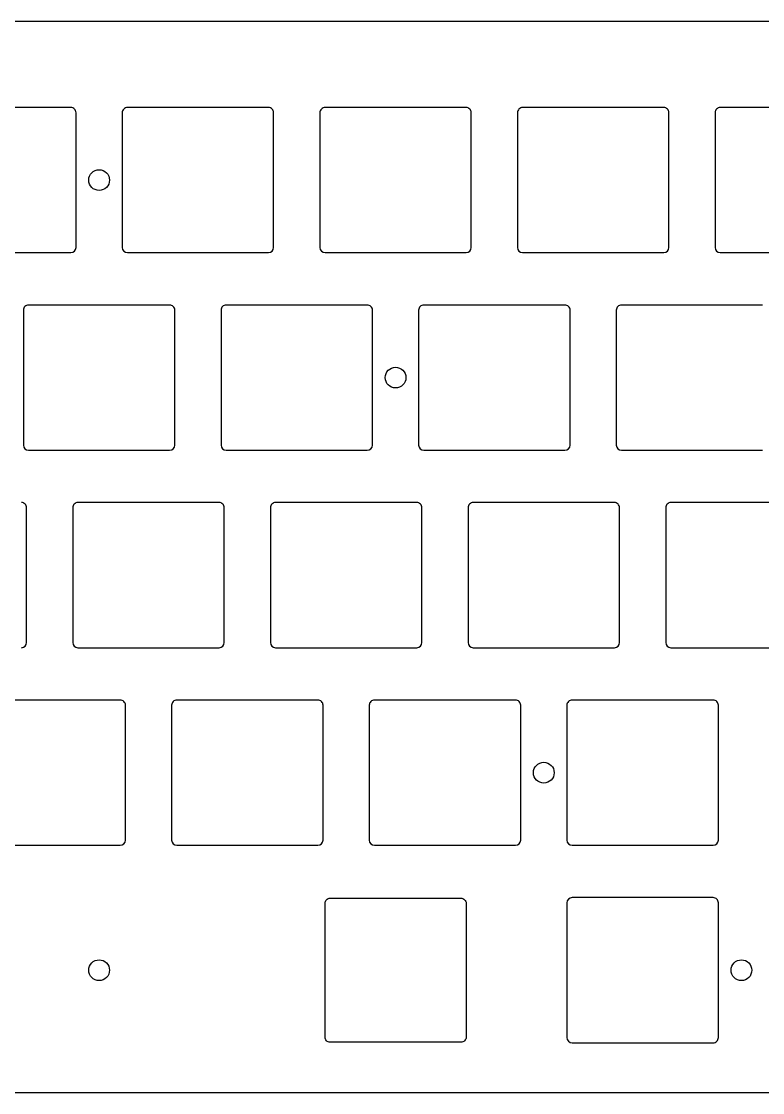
# Model space of a CAD drawing. Header units: millimetres. Extents: x -10 to 277, y -93 to 22.
# Drawn here: x 135.4 to 206.8, y -88 to 15.3 of the extents above; entities that cross this region are included whole.
import ezdxf

# ---------------------------------------------------------------- set-up
doc = ezdxf.new("R2010")
doc.units = ezdxf.units.MM
doc.layers.get('0').update_dxf_attribs({"linetype": 'CONTINUOUS'})
doc.layers.add('Edge.Cuts', color=53, linetype='CONTINUOUS', true_color=0xc8a339)

msp = doc.modelspace()

# ---------------------------------------------------------------- linework, layer by layer
for points in [[(187.9625, -69.7), (187.9625, -82.7, 0.4142123908), (188.4625, -83.2), (202.0625, -83.2, 0.4142135624), (202.5625, -82.7), (202.5625, -69.7, 0.4142135624), (202.0625, -69.2), (188.4625, -69.2, 0.4142123908)], [(165.15, -69.25), (177.75, -69.25, -0.4142135624), (178.25, -69.75), (178.25, -82.65, -0.4142135624), (177.75, -83.15), (165.15, -83.15, -0.4142135624), (164.65, -82.65), (164.65, -69.75, -0.4142135624)]]:
    msp.add_lwpolyline(points, format="xyb", close=True)
for centre in [(142.875, -76.2), (204.7875, -76.2)]:
    msp.add_circle(centre, 1)
at = {"layer": 'Edge.Cuts', "linetype": 'CONTINUOUS'}
for p, q in [((212.3295, 15.3), (54.3705, 15.3)), ((140.15, 7), (126.55, 7)), ((140.65, -6.5), (140.65, 6.5)), ((145.1, 6.5), (145.1, -6.5)), ((159.2, 7), (145.6, 7)), ((159.7, -6.5), (159.7, 6.5)), ((164.15, 6.5), (164.15, -6.5)), ((178.25, 7), (164.65, 7)), ((178.75, -6.5), (178.75, 6.5)), ((183.2, 6.5), (183.2, -6.5)), ((197.3, 7), (183.7, 7)), ((197.8, -6.5), (197.8, 6.5)), ((202.25, 6.5), (202.25, -6.5)), ((216.35, 7), (202.75, 7)), ((126.55, -7), (140.15, -7)), ((145.6, -7), (159.2, -7)), ((164.65, -7), (178.25, -7)), ((183.7, -7), (197.3, -7)), ((202.75, -7), (216.35, -7)), ((149.675, -12.05), (136.075, -12.05)), ((168.725, -12.05), (155.125, -12.05)), ((187.775, -12.05), (174.175, -12.05)), ((206.825, -12.05), (193.225, -12.05)), ((135.575, -12.55), (135.575, -25.55)), ((150.175, -25.55), (150.175, -12.55)), ((154.625, -12.55), (154.625, -25.55)), ((169.225, -25.55), (169.225, -12.55)), ((173.675, -12.55), (173.675, -25.55)), ((188.275, -25.55), (188.275, -12.55)), ((192.725, -12.55), (192.725, -25.55)), ((136.075, -26.05), (149.675, -26.05)), ((155.125, -26.05), (168.725, -26.05)), ((174.175, -26.05), (187.775, -26.05)), ((193.225, -26.05), (206.825, -26.05)), ((135.8875, -44.6), (135.8875, -31.6)), ((140.3375, -31.6), (140.3375, -44.6)), ((154.4375, -31.1), (140.8375, -31.1)), ((154.9375, -44.6), (154.9375, -31.6)), ((159.3875, -31.6), (159.3875, -44.6)), ((173.4875, -31.1), (159.8875, -31.1)), ((173.9875, -44.6), (173.9875, -31.6)), ((178.4375, -31.6), (178.4375, -44.6)), ((192.5375, -31.1), (178.9375, -31.1)), ((193.0375, -44.6), (193.0375, -31.6)), ((197.4875, -31.6), (197.4875, -44.6)), ((211.5875, -31.1), (197.9875, -31.1)), ((140.8375, -45.1), (154.4375, -45.1)), ((159.8875, -45.1), (173.4875, -45.1)), ((178.9375, -45.1), (192.5375, -45.1)), ((197.9875, -45.1), (211.5875, -45.1)), ((144.9125, -50.15), (131.3125, -50.15)), ((163.9625, -50.15), (150.3625, -50.15)), ((183.0125, -50.15), (169.4125, -50.15)), ((202.0625, -50.15), (188.4625, -50.15)), ((145.4125, -63.65), (145.4125, -50.65)), ((149.8625, -50.65), (149.8625, -63.65)), ((164.4625, -63.65), (164.4625, -50.65)), ((168.9125, -50.65), (168.9125, -63.65)), ((183.5125, -63.65), (183.5125, -50.65)), ((187.9625, -50.65), (187.9625, -63.65)), ((202.5625, -63.65), (202.5625, -50.65)), ((131.3125, -64.15), (144.9125, -64.15)), ((150.3625, -64.15), (163.9625, -64.15)), ((169.4125, -64.15), (183.0125, -64.15)), ((188.4625, -64.15), (202.0625, -64.15)), ((54.8705, -88), (211.8295, -88))]:
    msp.add_line(p, q, dxfattribs=at)
at = {"layer": 'Edge.Cuts'}
for centre in [(142.875, 0), (171.45, -19.05), (185.7375, -57.15)]:
    msp.add_circle(centre, 1, dxfattribs=at)
for centre, radius, start, end in [((140.150038, 6.500044), 0.499956, -0.00504241, 90.00435486), ((145.600038, 6.500044), 0.500038, -269.99564514, -179.99495835), ((159.200038, 6.500044), 0.499956, -0.00504241, 90.00435486), ((164.650038, 6.500044), 0.500038, -269.99564514, -179.99495835), ((178.250038, 6.500044), 0.499956, -0.00504241, 90.00435486), ((183.700038, 6.500044), 0.500038, -269.99564514, -179.99495835), ((197.300038, 6.500044), 0.499956, -0.00504241, 90.00435486), ((202.750038, 6.500044), 0.500038, -269.99564514, -179.99495835), ((140.150038, -6.499956), 0.499962, -90.0043541, -0.00504241), ((145.600038, -6.499956), 0.500044, -179.99495835, -90.0043541), ((159.200038, -6.499956), 0.499962, -90.0043541, -0.00504241), ((164.650038, -6.499956), 0.500044, -179.99495835, -90.0043541), ((178.250038, -6.499956), 0.499962, -90.0043541, -0.00504241), ((183.700038, -6.499956), 0.500044, -179.99495835, -90.0043541), ((197.300038, -6.499956), 0.499962, -90.0043541, -0.00504241), ((202.750038, -6.499956), 0.500044, -179.99495835, -90.0043541), ((136.075038, -12.549956), 0.500038, -269.99564514, -179.99495835), ((149.675038, -12.549956), 0.499956, -0.00504241, 90.00435486), ((155.125038, -12.549956), 0.500038, -269.99564514, -179.99495835), ((168.725038, -12.549956), 0.499956, -0.00504241, 90.00435486), ((174.175038, -12.549956), 0.500038, -269.99564514, -179.99495835), ((187.775038, -12.549956), 0.499956, -0.00504241, 90.00435486), ((193.225038, -12.549956), 0.500038, -269.99564514, -179.99495835), ((136.075038, -25.549956), 0.500044, -179.99495835, -90.0043541), ((149.675038, -25.549956), 0.499962, -90.0043541, -0.00504241), ((155.125038, -25.549956), 0.500044, -179.99495835, -90.0043541), ((168.725038, -25.549956), 0.499962, -90.0043541, -0.00504241), ((174.175038, -25.549956), 0.500044, -179.99495835, -90.0043541), ((187.775038, -25.549956), 0.499962, -90.0043541, -0.00504241), ((193.225038, -25.549956), 0.500044, -179.99495835, -90.0043541), ((135.387538, -31.599956), 0.499956, -0.00504241, 90.00435486), ((140.837538, -31.599956), 0.500038, -269.99564514, -179.99495835), ((154.437538, -31.599956), 0.499956, -0.00504241, 90.00435486), ((159.887538, -31.599956), 0.500038, -269.99564514, -179.99495835), ((173.487538, -31.599956), 0.499956, -0.00504241, 90.00435486), ((178.937538, -31.599956), 0.500038, -269.99564514, -179.99495835), ((192.537538, -31.599956), 0.499956, -0.00504241, 90.00435486), ((197.987538, -31.599956), 0.500038, -269.99564514, -179.99495835), ((135.387538, -44.599956), 0.499962, -90.0043541, -0.00504241), ((140.837538, -44.599956), 0.500044, -179.99495835, -90.0043541), ((154.437538, -44.599956), 0.499962, -90.0043541, -0.00504241), ((159.887538, -44.599956), 0.500044, -179.99495835, -90.0043541), ((173.487538, -44.599956), 0.499962, -90.0043541, -0.00504241), ((178.937538, -44.599956), 0.500044, -179.99495835, -90.0043541), ((192.537538, -44.599956), 0.499962, -90.0043541, -0.00504241), ((197.987538, -44.599956), 0.500044, -179.99495835, -90.0043541), ((144.912538, -50.649956), 0.499956, -0.00504241, 90.00435486), ((150.362538, -50.649956), 0.500038, -269.99564514, -179.99495835), ((163.962538, -50.649956), 0.499956, -0.00504241, 90.00435486), ((169.412538, -50.649956), 0.500038, -269.99564514, -179.99495835), ((183.012538, -50.649956), 0.499956, -0.00504241, 90.00435486), ((188.462538, -50.649956), 0.500038, -269.99564514, -179.99495835), ((202.062538, -50.649956), 0.499956, -0.00504241, 90.00435486), ((144.912538, -63.649956), 0.499962, -90.0043541, -0.00504241), ((150.362538, -63.649956), 0.500044, -179.99495835, -90.0043541), ((163.962538, -63.649956), 0.499962, -90.0043541, -0.00504241), ((169.412538, -63.649956), 0.500044, -179.99495835, -90.0043541), ((183.012538, -63.649956), 0.499962, -90.0043541, -0.00504241), ((188.462538, -63.649956), 0.500044, -179.99495835, -90.0043541), ((202.062538, -63.649956), 0.499962, -90.0043541, -0.00504241)]:
    msp.add_arc(centre, radius, start, end, dxfattribs=at)

doc.saveas('drawing.dxf')
